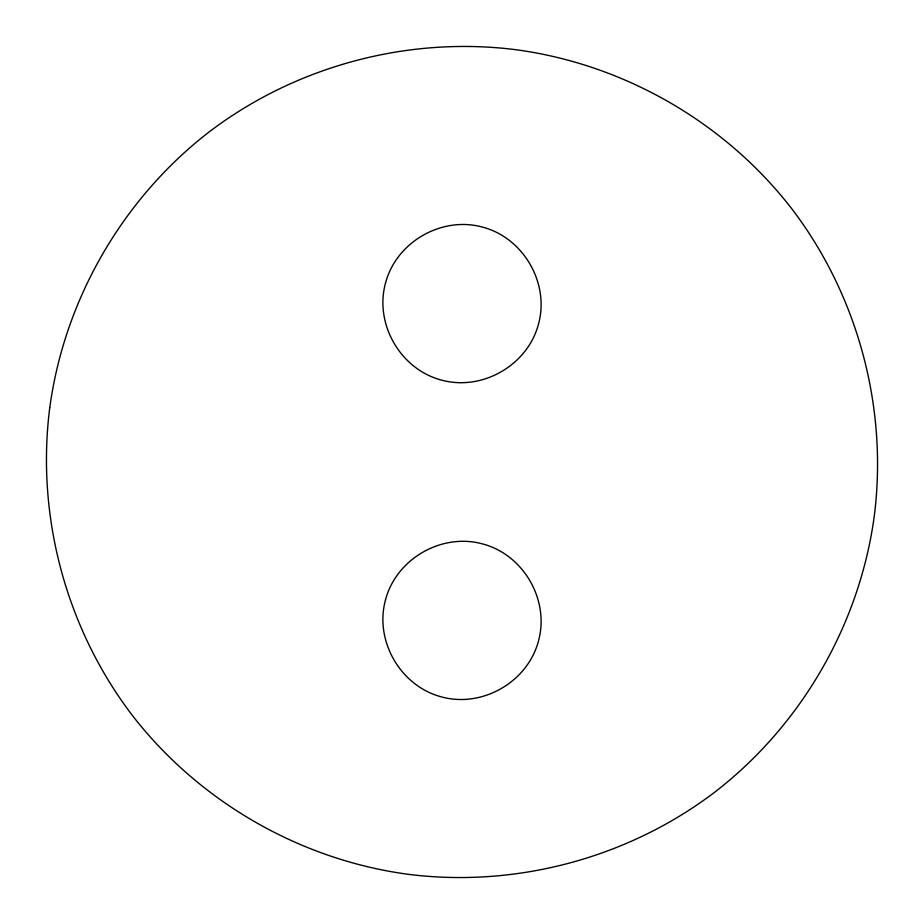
<?xml version="1.0" encoding="UTF-8"?>
<svg xmlns="http://www.w3.org/2000/svg" width="924" height="924" viewBox="0 0 924 924"><rect width="100%" height="100%" fill="white"/><g stroke="black" fill="none" stroke-linecap="round" stroke-linejoin="round"><path stroke-width="1.39" d="M49.757 407.727C35.921 515.973 66.02 628.297 132.12 715.118C198.879 801.443 299.595 859.597 407.727 874.243C515.973 888.079 628.297 857.98 715.118 791.88C801.443 725.121 859.597 624.405 874.243 516.273C888.079 408.027 857.98 295.703 791.88 208.882C725.121 122.557 624.405 64.403 516.273 49.757C408.027 35.921 295.703 66.02 208.882 132.12C122.557 198.879 64.403 299.595 49.757 407.727M385.504 283.102C374.266 323.978 400.485 369.392 441.499 380.099C482.374 391.326 527.789 365.107 538.496 324.093C549.734 283.218 523.515 237.815 482.501 227.096C441.626 215.87 396.211 242.088 385.504 283.102M385.504 599.907C374.266 640.782 400.485 686.186 441.499 696.904C482.374 708.131 527.789 681.912 538.496 640.898C549.734 600.023 523.515 554.608 482.501 543.901C441.626 532.674 396.211 558.893 385.504 599.907"/></g></svg>
